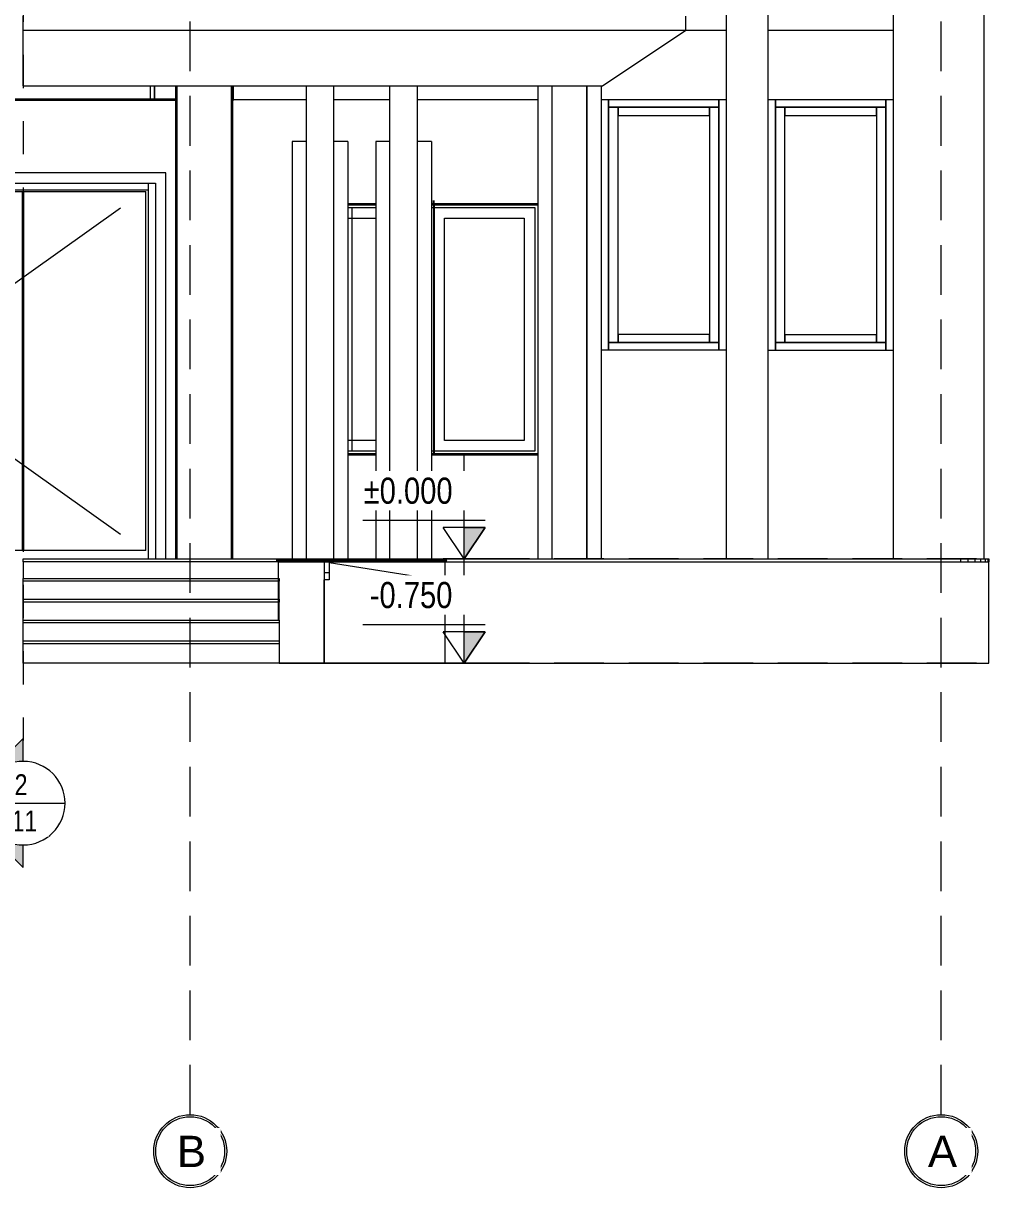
# Model space of a CAD drawing. Header units: millimetres. Extents: x -16132 to 11483, y -4520 to 23231.
# Drawn here: x -6600 to 342, y -4520 to 3850 of the extents above; entities that cross this region are included whole.
import ezdxf

# ---------------------------------------------------------------- set-up
doc = ezdxf.new("R2010")
doc.units = ezdxf.units.MM
for name, pattern in [('Abgebrochen', [535.78125, 357.1875, -178.59375]), ('Aligning Line', [476.25, 238.125, -238.125]), ('Centre', [2381.25, 476.25, -357.1875, 1190.625, -357.1875]), ('Hidden', [535.78125, 357.1875, -178.59375])]:
    doc.linetypes.add(name, pattern=pattern)
for name, color, linetype, lineweight in [('A-DOOR', 7, 'Continuous', 25), ('A-DOOR-FRAM', 7, 'Continuous', 18), ('A-DOOR-GLAZ', 7, 'Continuous', 18), ('A-FLOR', 7, 'Continuous', 18), ('A-FLOR-LEVL', 7, 'Continuous', 9), ('A-GENM', 7, 'Continuous', 18), ('A-GLAZ', 7, 'Continuous', 25), ('A-WALL', 7, 'Continuous', 35), ('G-ANNO-SYMB', 7, 'Abgebrochen', 9), ('S-BEAM', 7, 'Continuous', 18), ('S-COLS', 7, 'Continuous', 35), ('S-FNDN', 7, 'Continuous', 18), ('S-GRID', 7, 'Continuous', 9), ('S-GRID-IDEN', 7, 'Continuous', 9)]:
    doc.layers.add(name, color=color, linetype=linetype, lineweight=lineweight)
doc.layers.add('G-IMPT', color=7, linetype='Continuous', lineweight=18, true_color=0xffffff)
doc.styles.add('Arial', font='arial.ttf', dxfattribs={"width": 0.8, "height": 187.5})
doc.styles.add('Arial_2', font='arial.ttf', dxfattribs={"width": 0.8, "height": 150})
doc.styles.add('Arial_3', font='arial.ttf', dxfattribs={"height": 225})

# ---------------------------------------------------------------- blocks, each defined once
blk = doc.blocks.new('M_Concrete-Rectangular-Column - COT250X400-2391830-MẶT ĐỨNG KIẾN TRÚC TRỤC A-E')
at = {"layer": 'S-COLS'}
for p, q in [((-5500, 3400), (-5500, 0)), ((-5100, 3400), (-5100, 0))]:
    blk.add_line(p, q, dxfattribs=at)
blk = doc.blocks.new('Cua_Kinh_Cuong_Luc_2Canh_Bat2Chieu - D1 - Kính Cường Lực 10mm 2 Cánh-2367817-MẶT ĐỨNG KIẾN TRÚC TRỤC A-E')
at = {"layer": 'A-DOOR', "linetype": 'Centre', "lineweight": 18}
for q in [(-5650, 2700), (-5650, 0)]:
    blk.add_line((-7550, 1350), q, dxfattribs=at)
at = {"layer": 'A-DOOR-FRAM'}
for p, q in [((-5575, 2775), (-7625, 2775)), ((-7625, 2775), (-7625, 0)), ((-5575, 0), (-5575, 2775)), ((-7550, 0), (-7550, 2700)), ((-7550, 2700), (-5650, 2700)), ((-7500, 0), (-7500, 2700)), ((-7500, 2650), (-7500, 2700)), ((-5700, 0), (-5700, 2700)), ((-5700, 2650), (-5700, 2700)), ((-5650, 2700), (-5650, 0)), ((-5700, 2650), (-7500, 2650))]:
    blk.add_line(p, q, dxfattribs=at)
at = {"layer": 'A-DOOR-GLAZ'}
for p, q in [((-7480, 2640), (-6605, 2640)), ((-7480, 60), (-7480, 2640)), ((-6605, 60), (-6605, 2640)), ((-6595, 2640), (-5720, 2640)), ((-6595, 60), (-6595, 2640)), ((-5720, 60), (-5720, 2640)), ((-6605, 60), (-7480, 60)), ((-5720, 60), (-6595, 60))]:
    blk.add_line(p, q, dxfattribs=at)
blk = doc.blocks.new('Window_K2_Stack - Sync_3dsMax_To_Revit-2428540-MẶT ĐỨNG KIẾN TRÚC TRỤC A-E')
at = {"layer": 'G-IMPT'}
for p, q in [((-1835.5, 3800), (-1835.5, 3900)), ((-6600, 3800), (-1835.5, 3800)), ((-2435.5, 3400), (-1835.5, 3800)), ((-6600, 3400), (-2435.5, 3400)), ((-5685.6, 3300), (-5685.6, 3400)), ((-5657.3, 3300), (-5657.3, 3400)), ((-5657.3, 3400), (-5657.3, 3300)), ((-4566, 3400), (-4566, 3000)), ((-4366, 3000), (-4366, 3400)), ((-3966, 3400), (-3966, 3000)), ((-3766, 3000), (-3766, 3400)), ((-2900, 3400), (-2900, 0)), ((-2800, 3400), (-2800, 0)), ((-2550, 3400), (-2550, 0)), ((-4566, 3000), (-4666, 3000)), ((-4666, 3000), (-4666, 0)), ((-4566, 3000), (-4566, 0)), ((-4366, 0), (-4366, 3000)), ((-4266, 3000), (-4366, 3000)), ((-4266, 3000), (-4266, 0)), ((-3966, 3000), (-4066, 3000)), ((-4066, 3000), (-4066, 0)), ((-3966, 3000), (-3966, 0)), ((-3766, 0), (-3766, 3000)), ((-3666, 3000), (-3766, 3000)), ((-3666, 3000), (-3666, 0)), ((-4235.5, 775), (-4235.5, 2525)), ((-6600, -20), (-6600, 0)), ((-6600, 0), (-4767.5, 0)), ((-4771.9, -0.6), (-4767.5, 0)), ((-4767.5, -0.6), (-4767.5, 0)), ((-4767.5, 0), (-3567.5, 0)), ((-3563.2, -0.6), (-3567.5, 0)), ((-3567.5, 0), (-3563.5, -1.3)), ((-3563.2, -0.6), (-3567.5, 0)), ((-3567.5, -0.6), (-3567.5, 0)), ((-3567.5, 0), (-3563.5, -1.3)), ((-3567.5, 0), (141.7, 0)), ((141.7, 0), (192.9, 0)), ((141.7, -20), (141.7, 0)), ((192.9, 0), (242.7, 0)), ((192.9, -20), (192.9, 0)), ((242.7, 0), (285.5, 0)), ((242.7, 0), (242.7, -20)), ((285.5, 0), (316.7, 0)), ((285.5, -20), (285.5, 0)), ((316.7, 0), (335.5, 0)), ((316.7, 0), (316.7, -20)), ((335.5, 0), (341.7, 0)), ((335.5, 0), (335.5, -20)), ((341.7, 0), (341.7, -20)), ((-6600, -20), (-6600, -140)), ((-4767.5, -20), (-6600, -20)), ((-6600, -20), (-6600, -140)), ((-4777.5, -10), (-4776.9, -5.6)), ((-4776.3, -5.9), (-4777.5, -10)), ((-4776.9, -14.4), (-4777.5, -10)), ((-4777.5, -10), (-4776.3, -14.1)), ((-4776.9, -5.6), (-4775, -2.5)), ((-4776.9, -5.6), (-4774.7, -2.8)), ((-4776.9, -5.6), (-4776.3, -5.9)), ((-4776.3, -5.9), (-4776.9, -10)), ((-4776.9, -10), (-4774.7, -6.6)), ((-4776.9, -10), (-4776.3, -14.1)), ((-4776.9, -10), (-4774.7, -13.4)), ((-4776.9, -14.4), (-4776.3, -14.1)), ((-4774.7, -17.2), (-4776.9, -14.4)), ((-4775, -17.5), (-4776.9, -14.4)), ((-4774.7, -2.8), (-4776.3, -5.9)), ((-4776.3, -5.9), (-4773.8, -3.8)), ((-4776.3, -5.9), (-4774.7, -6.6)), ((-4776.3, -14.1), (-4774.7, -13.4)), ((-4774.7, -17.2), (-4776.3, -14.1)), ((-4776.3, -14.1), (-4773.8, -16.3)), ((-4775, -2.5), (-4771.9, -0.6)), ((-4775, -2.5), (-4774.7, -2.8)), ((-4775, -10), (-4774.7, -6.6)), ((-4775, -10), (-4774.7, -13.4)), ((-4775, -17.5), (-4774.7, -17.2)), ((-4771.9, -19.4), (-4775, -17.5)), ((-4771.9, -0.6), (-4774.7, -2.8)), ((-4774.7, -2.8), (-4771.6, -1.3)), ((-4774.7, -2.8), (-4773.8, -3.8)), ((-4774.7, -6.6), (-4773.8, -3.8)), ((-4774.7, -6.6), (-4771.6, -5.9)), ((-4771.9, -10), (-4774.7, -6.6)), ((-4774.7, -13.4), (-4771.9, -10)), ((-4774.7, -13.4), (-4773.8, -16.3)), ((-4774.7, -13.4), (-4771.6, -14.1)), ((-4774.7, -17.2), (-4773.8, -16.3)), ((-4774.7, -17.2), (-4771.6, -18.8)), ((-4771.9, -19.4), (-4774.7, -17.2)), ((-4773.8, -3.8), (-4771.6, -1.3)), ((-4773.8, -3.8), (-4771, -2.8)), ((-4771.6, -5.9), (-4773.8, -3.8)), ((-4773.8, -16.3), (-4771.6, -14.1)), ((-4773.8, -16.3), (-4771, -17.2)), ((-4771.6, -18.8), (-4773.8, -16.3)), ((-4771.9, -0.6), (-4771.6, -1.3)), ((-4771.9, -10), (-4771.6, -5.9)), ((-4771.9, -10), (-4771.6, -14.1)), ((-4771.9, -19.4), (-4771.6, -18.8)), ((-4767.5, -20), (-4771.9, -19.4)), ((-4771.6, -1.3), (-4767.5, 0)), ((-4771.6, -1.3), (-4767.5, -0.6)), ((-4771.6, -1.3), (-4771, -2.8)), ((-4771.6, -5.9), (-4771, -2.8)), ((-4771.6, -5.9), (-4767.5, -5.6)), ((-4767.5, -10), (-4771.6, -5.9)), ((-4771.6, -14.1), (-4767.5, -10)), ((-4771, -17.2), (-4771.6, -14.1)), ((-4771.6, -14.1), (-4767.5, -14.4)), ((-4771.6, -18.8), (-4771, -17.2)), ((-4771.6, -18.8), (-4767.5, -20)), ((-4771.6, -18.8), (-4767.5, -19.4)), ((-4771, -2.8), (-4767.5, -0.6)), ((-4771, -2.8), (-4767.5, -2.5)), ((-4771, -2.8), (-4767.5, -5.6)), ((-4771, -17.2), (-4767.5, -14.4)), ((-4771, -17.2), (-4767.5, -19.4)), ((-4771, -17.2), (-4767.5, -17.5)), ((-4767.5, -2.5), (-4767.5, -0.6)), ((-4767.5, -0.6), (-3567.5, -0.6)), ((-4767.5, -5.6), (-4767.5, -2.5)), ((-4767.5, -2.5), (-3567.5, -2.5)), ((-4767.5, -10), (-4767.5, -5.6)), ((-4767.5, -5.6), (-3567.5, -5.6)), ((-4767.5, -14.4), (-4767.5, -10)), ((-4767.5, -17.5), (-4767.5, -14.4)), ((-4767.5, -14.4), (-3567.5, -14.4)), ((-4767.5, -19.4), (-4767.5, -17.5)), ((-4767.5, -17.5), (-3567.5, -17.5)), ((-4767.5, -20), (-4767.5, -19.4)), ((-4767.5, -19.4), (-3567.5, -19.4)), ((-4767.5, -20), (-3567.5, -20)), ((-3567.5, -20), (-4767.5, -20)), ((-4767.5, -20), (-4767.5, -440)), ((-4436.5, -20), (-4436.5, -750)), ((-4400, -25.8), (-3567.5, -158.5)), ((-3567.5, -2.5), (-3567.5, -0.6)), ((-3567.5, -0.6), (-3564.1, -2.8)), ((-3567.5, -0.6), (-3563.5, -1.3)), ((-3567.5, -5.6), (-3567.5, -2.5)), ((-3567.5, -2.5), (-3564.1, -2.8)), ((-3567.5, -5.6), (-3564.1, -2.8)), ((-3567.5, -10), (-3567.5, -5.6)), ((-3567.5, -5.6), (-3563.5, -5.9)), ((-3563.5, -5.9), (-3567.5, -10)), ((-3567.5, -10), (-3567.5, -14.4)), ((-3567.5, -10), (-3563.5, -14.1)), ((-3567.5, -14.4), (-3563.5, -14.1)), ((-3567.5, -17.5), (-3567.5, -14.4)), ((-3567.5, -14.4), (-3564.1, -17.2)), ((-3567.5, -17.5), (-3564.1, -17.2)), ((-3564.1, -17.2), (-3567.5, -19.4)), ((-3567.5, -19.4), (-3567.5, -17.5)), ((-3567.5, -19.4), (-3563.5, -18.8)), ((-3563.5, -18.8), (-3567.5, -20)), ((-3563.5, -18.8), (-3567.5, -20)), ((-3567.5, -20), (-3563.2, -19.4)), ((-3563.2, -19.4), (-3567.5, -20)), ((-3567.5, -20), (-3567.5, -19.4)), ((-3567.5, -750), (-3567.5, -20)), ((-3567.5, -20), (341.7, -20)), ((-3567.5, -750), (-3567.5, -20)), ((-3564.1, -2.8), (-3563.5, -1.3)), ((-3564.1, -2.8), (-3563.5, -5.9)), ((-3564.1, -2.8), (-3561.3, -3.8)), ((-3564.1, -17.2), (-3563.5, -14.1)), ((-3564.1, -17.2), (-3561.3, -16.3)), ((-3564.1, -17.2), (-3563.5, -18.8)), ((-3563.2, -0.6), (-3563.5, -1.3)), ((-3563.5, -1.3), (-3563.2, -0.6)), ((-3563.5, -1.3), (-3561.3, -3.8)), ((-3563.5, -1.3), (-3560.4, -2.8)), ((-3563.5, -5.9), (-3561.3, -3.8)), ((-3563.5, -5.9), (-3563.2, -10)), ((-3563.5, -5.9), (-3560.4, -6.6)), ((-3563.2, -10), (-3563.5, -14.1)), ((-3563.5, -14.1), (-3560.4, -13.4)), ((-3563.5, -14.1), (-3561.3, -16.3)), ((-3563.5, -18.8), (-3561.3, -16.3)), ((-3563.5, -18.8), (-3560.4, -17.2)), ((-3563.5, -18.8), (-3563.2, -19.4)), ((-3563.2, -19.4), (-3563.5, -18.8)), ((-3560, -2.5), (-3563.2, -0.6)), ((-3563.2, -0.6), (-3560.4, -2.8)), ((-3560, -2.5), (-3563.2, -0.6)), ((-3563.2, -0.6), (-3563.2, -0.6)), ((-3560.4, -2.8), (-3563.2, -0.6)), ((-3563.2, -10), (-3560.4, -6.6)), ((-3563.2, -10), (-3560.4, -13.4)), ((-3560.4, -17.2), (-3563.2, -19.4)), ((-3560.4, -17.2), (-3563.2, -19.4)), ((-3563.2, -19.4), (-3560, -17.5)), ((-3563.2, -19.4), (-3560, -17.5)), ((-3563.2, -19.4), (-3563.2, -19.4)), ((-3561.3, -3.8), (-3560.4, -2.8)), ((-3561.3, -3.8), (-3560.4, -6.6)), ((-3561.3, -3.8), (-3558.8, -5.9)), ((-3560.4, -13.4), (-3561.3, -16.3)), ((-3561.3, -16.3), (-3558.8, -14.1)), ((-3561.3, -16.3), (-3560.4, -17.2)), ((-3560, -2.5), (-3560.4, -2.8)), ((-3560.4, -2.8), (-3560, -2.5)), ((-3558.2, -5.6), (-3560.4, -2.8)), ((-3558.8, -5.9), (-3560.4, -2.8)), ((-3560.4, -2.8), (-3558.2, -5.6)), ((-3560.4, -6.6), (-3558.8, -5.9)), ((-3560.4, -6.6), (-3560, -10)), ((-3560.4, -6.6), (-3560, -10)), ((-3558.2, -10), (-3560.4, -6.6)), ((-3560.4, -13.4), (-3558.2, -10)), ((-3560, -10), (-3560.4, -13.4)), ((-3560, -10), (-3560.4, -13.4)), ((-3560.4, -13.4), (-3558.8, -14.1)), ((-3560.4, -17.2), (-3558.8, -14.1)), ((-3558.2, -14.4), (-3560.4, -17.2)), ((-3560.4, -17.2), (-3558.2, -14.4)), ((-3560, -17.5), (-3560.4, -17.2)), ((-3560.4, -17.2), (-3560, -17.5)), ((-3558.2, -5.6), (-3560, -2.5)), ((-3558.2, -5.6), (-3560, -2.5)), ((-3560, -2.5), (-3560, -2.5)), ((-3560, -17.5), (-3558.2, -14.4)), ((-3560, -17.5), (-3558.2, -14.4)), ((-3560, -17.5), (-3560, -17.5)), ((-3558.2, -5.6), (-3558.8, -5.9)), ((-3558.8, -5.9), (-3558.2, -5.6)), ((-3558.8, -5.9), (-3557.5, -10)), ((-3557.5, -10), (-3558.8, -5.9)), ((-3558.2, -10), (-3558.8, -5.9)), ((-3557.5, -10), (-3558.8, -14.1)), ((-3558.8, -14.1), (-3557.5, -10)), ((-3558.2, -10), (-3558.8, -14.1)), ((-3558.2, -14.4), (-3558.8, -14.1)), ((-3558.8, -14.1), (-3558.2, -14.4)), ((-3557.5, -10), (-3558.2, -5.6)), ((-3557.5, -10), (-3558.2, -5.6)), ((-3558.2, -5.6), (-3558.2, -5.6)), ((-3557.5, -10), (-3558.2, -14.4)), ((-3558.2, -14.4), (-3557.5, -10)), ((-3558.2, -14.4), (-3558.2, -14.4)), ((341.7, -750), (341.7, -20)), ((-6600, -140), (-4760.3, -140)), ((-6600, -160), (-6600, -140)), ((-6600, -290), (-6600, -160)), ((-4760.3, -160), (-6600, -160)), ((-4760.3, -140), (-4760.3, -160)), ((-4760.3, -290), (-4760.3, -160)), ((-4436.3, -750), (-4436.3, -150)), ((-6600, -290), (-4760.3, -290)), ((-6600, -310), (-6600, -290)), ((-6600, -440), (-6600, -310)), ((-4760.3, -310), (-6600, -310)), ((-4760.3, -290), (-4760.3, -310)), ((-4760.3, -440), (-4760.3, -310)), ((-6600, -440), (-4760.3, -440)), ((-6600, -460), (-6600, -440)), ((-6600, -590), (-6600, -460)), ((-4760.3, -460), (-6600, -460)), ((-4760.3, -440), (-4760.3, -460)), ((-4760.3, -460), (-4760.3, -590)), ((-6600, -590), (-4760.3, -590)), ((-6600, -610), (-6600, -590)), ((-6600, -750), (-6600, -610)), ((-4760.3, -610), (-6600, -610)), ((-4760.3, -590), (-4760.3, -610)), ((-4760.3, -610), (-4760.3, -750)), ((-4760.3, -750), (-6600, -750)), ((-4436.5, -750), (-4760.3, -750)), ((-4760.3, -750), (-3567.5, -750)), ((-4436.5, -750), (-3567.5, -750)), ((-3567.5, -750), (-4436.3, -750)), ((-3567.5, -750), (341.7, -750))]:
    blk.add_line(p, q, dxfattribs=at)
at = {"layer": 'G-IMPT', "flags": 128}
for points in [[(-6600, 3800), (-6600, 3825), (-6600, 3850), (-6600, 3875), (-6600, 3900)], [(-6600, 3400), (-6600, 3500), (-6600, 3600), (-6600, 3700), (-6600, 3800)], [(-4777.5, -10), (-4777.4, -10), (-4777.2, -10), (-4777.1, -10), (-4776.9, -10)], [(-4776.9, -10), (-4777.1, -10), (-4777.2, -10), (-4777.4, -10), (-4777.5, -10)], [(-4776.9, -10), (-4776.4, -10), (-4776, -10), (-4775.5, -10), (-4775, -10)], [(-4775, -10), (-4775.5, -10), (-4776, -10), (-4776.4, -10), (-4776.9, -10)], [(-4775, -10), (-4774.3, -10), (-4773.5, -10), (-4772.7, -10), (-4771.9, -10)], [(-4771.9, -10), (-4772.7, -10), (-4773.5, -10), (-4774.3, -10), (-4775, -10)], [(-4771.9, -10), (-4770.8, -10), (-4769.7, -10), (-4768.6, -10), (-4767.5, -10)], [(-4767.5, -10), (-4768.6, -10), (-4769.7, -10), (-4770.8, -10), (-4771.9, -10)], [(-4767.5, -10), (-4467.5, -10), (-4167.5, -10), (-3867.5, -10), (-3567.5, -10)], [(-3567.5, -10), (-3867.5, -10), (-4167.5, -10), (-4467.5, -10), (-4767.5, -10)], [(-3567.5, -10), (-3566.4, -10), (-3565.4, -10), (-3564.3, -10), (-3563.2, -10)], [(-3563.2, -10), (-3564.3, -10), (-3565.4, -10), (-3566.4, -10), (-3567.5, -10)], [(-3563.2, -10), (-3562.4, -10), (-3561.6, -10), (-3560.8, -10), (-3560, -10)], [(-3560, -10), (-3560.8, -10), (-3561.6, -10), (-3562.4, -10), (-3563.2, -10)], [(-3560, -10), (-3560.8, -10), (-3561.6, -10), (-3562.4, -10), (-3563.2, -10)], [(-3563.2, -10), (-3562.4, -10), (-3561.6, -10), (-3560.8, -10), (-3560, -10)], [(-3560, -10), (-3559.6, -10), (-3559.1, -10), (-3558.6, -10), (-3558.2, -10)], [(-3558.2, -10), (-3558.6, -10), (-3559.1, -10), (-3559.6, -10), (-3560, -10)], [(-3560, -10), (-3559.6, -10), (-3559.1, -10), (-3558.6, -10), (-3558.2, -10)], [(-3558.2, -10), (-3558.6, -10), (-3559.1, -10), (-3559.6, -10), (-3560, -10)], [(-3557.5, -10), (-3557.7, -10), (-3557.9, -10), (-3558, -10), (-3558.2, -10)], [(-3558.2, -10), (-3558, -10), (-3557.9, -10), (-3557.7, -10), (-3557.5, -10)], [(-3558.2, -10), (-3558, -10), (-3557.9, -10), (-3557.7, -10), (-3557.5, -10)], [(-3557.5, -10), (-3557.7, -10), (-3557.9, -10), (-3558, -10), (-3558.2, -10)]]:
    blk.add_lwpolyline(points, dxfattribs=at)
blk = doc.blocks.new('Window_K2_Stack - Window_K2_Stack-2377845-MẶT ĐỨNG KIẾN TRÚC TRỤC A-E')
blk.add_blockref('Window_K2_Stack - Sync_3dsMax_To_Revit-2428540-MẶT ĐỨNG KIẾN TRÚC TRỤC A-E', (0, 0))
blk = doc.blocks.new('CUA SO 2 CANH NHOM KINH O O THOANG - S1_1500x1800-2404854-MẶT ĐỨNG KIẾN TRÚC TRỤC A-E')
at = {"layer": 'A-GLAZ', "lineweight": 18}
for p, q in [((-4266, 2525), (-4066, 2525)), ((-3666, 2525), (-2923, 2525)), ((-3648, 2525), (-3648, 775)), ((-3648, 775), (-3648, 2525)), ((-2923, 2525), (-2923, 775)), ((-4266, 2449), (-4066, 2449)), ((-3572, 851), (-3572, 2449)), ((-3572, 2449), (-2999, 2449)), ((-2999, 2449), (-2999, 851)), ((-4066, 851), (-4266, 851)), ((-2999, 851), (-3572, 851)), ((-4066, 775), (-4266, 775)), ((-2923, 775), (-3666, 775))]:
    blk.add_line(p, q, dxfattribs=at)
at = {"layer": 'A-GLAZ'}
for q in [(-3648, 2575), (-3648, 750)]:
    blk.add_line((-3648, 2550), q, dxfattribs=at)
blk = doc.blocks.new('Test_Family - Sync_3dsMax_To_Revit-2434440-MẶT ĐỨNG KIẾN TRÚC TRỤC A-E')
at = {"layer": 'G-IMPT'}
for p, q in [((-1545, 11100), (-1545, 0)), ((-1245, 0), (-1245, 11100)), ((-345, 11100), (-345, 0)), ((306, 11100), (306, 0)), ((-2545, 0), (-2545, 3400)), ((-2445, 3400), (-2445, 0)), ((-2323.8, 1612.5), (-2323.8, 3188)), ((-2323.8, 3188), (-1666.3, 3188)), ((-1666.3, 3188), (-1666.3, 1612.5)), ((-1123.8, 1612.5), (-1123.8, 3188)), ((-1123.8, 3188), (-466.3, 3188)), ((-466.3, 3188), (-466.3, 1612.5)), ((-1666.3, 1612.5), (-2323.8, 1612.5)), ((-1123.8, 1612.5), (-466.3, 1612.5)), ((-1545, 1500), (-2445, 1500)), ((-1245, 1500), (-345, 1500))]:
    blk.add_line(p, q, dxfattribs=at)
at = {"layer": 'G-IMPT', "flags": 128}
for points in [[(-2391, 3246), (-2391, 3259.5), (-2391, 3273), (-2391, 3286.5), (-2391, 3300)], [(-2391, 3246), (-2391, 3259.5), (-2391, 3273), (-2391, 3286.5), (-2391, 3300)], [(-2391, 3300), (-2391, 3286.5), (-2391, 3273), (-2391, 3259.5), (-2391, 3246)], [(-1599, 3300), (-1599, 3286.5), (-1599, 3273), (-1599, 3259.5), (-1599, 3246)], [(-1599, 3246), (-1599, 3259.5), (-1599, 3273), (-1599, 3286.5), (-1599, 3300)], [(-1191, 3246), (-1191, 3259.5), (-1191, 3273), (-1191, 3286.5), (-1191, 3300)], [(-1191, 3246), (-1191, 3259.5), (-1191, 3273), (-1191, 3286.5), (-1191, 3300)], [(-1191, 3300), (-1191, 3286.5), (-1191, 3273), (-1191, 3259.5), (-1191, 3246)], [(-399, 3300), (-399, 3286.5), (-399, 3273), (-399, 3259.5), (-399, 3246)], [(-399, 3246), (-399, 3259.5), (-399, 3273), (-399, 3286.5), (-399, 3300)], [(-2391, 1554.5), (-2391, 1977.4), (-2391, 2400.3), (-2391, 2823.1), (-2391, 3246)], [(-2391, 1554.5), (-2391, 1977.4), (-2391, 2400.3), (-2391, 2823.1), (-2391, 3246)], [(-2323.8, 3246), (-2340.6, 3246), (-2357.4, 3246), (-2374.2, 3246), (-2391, 3246)], [(-2391, 3246), (-2391, 2823.1), (-2391, 2400.3), (-2391, 1977.4), (-2391, 1554.5)], [(-2391, 3246), (-2374.2, 3246), (-2357.4, 3246), (-2340.6, 3246), (-2323.8, 3246)], [(-2323.8, 3188), (-2323.8, 3202.5), (-2323.8, 3217), (-2323.8, 3231.5), (-2323.8, 3246)], [(-2323.8, 3246), (-2159.4, 3246), (-1995, 3246), (-1830.6, 3246), (-1666.3, 3246)], [(-2323.8, 3246), (-2159.4, 3246), (-1995, 3246), (-1830.6, 3246), (-1666.3, 3246)], [(-2323.8, 3188), (-2323.8, 3202.5), (-2323.8, 3217), (-2323.8, 3231.5), (-2323.8, 3246)], [(-1666.3, 3246), (-1830.6, 3246), (-1995, 3246), (-2159.4, 3246), (-2323.8, 3246)], [(-2323.8, 3246), (-2323.8, 3231.5), (-2323.8, 3217), (-2323.8, 3202.5), (-2323.8, 3188)], [(-1666.3, 3246), (-1649.4, 3246), (-1632.6, 3246), (-1615.8, 3246), (-1599, 3246)], [(-1599, 3246), (-1615.8, 3246), (-1632.6, 3246), (-1649.4, 3246), (-1666.3, 3246)], [(-1666.3, 3246), (-1666.3, 3231.5), (-1666.3, 3217), (-1666.3, 3202.5), (-1666.3, 3188)], [(-1666.3, 3188), (-1666.3, 3202.5), (-1666.3, 3217), (-1666.3, 3231.5), (-1666.3, 3246)], [(-1666.3, 3246), (-1666.3, 3231.5), (-1666.3, 3217), (-1666.3, 3202.5), (-1666.3, 3188)], [(-1599, 3246), (-1599, 2823.1), (-1599, 2400.3), (-1599, 1977.4), (-1599, 1554.5)], [(-1599, 1554.5), (-1599, 1977.4), (-1599, 2400.3), (-1599, 2823.1), (-1599, 3246)], [(-1599, 3246), (-1599, 2823.1), (-1599, 2400.3), (-1599, 1977.4), (-1599, 1554.5)], [(-1191, 1554.5), (-1191, 1977.4), (-1191, 2400.3), (-1191, 2823.1), (-1191, 3246)], [(-1191, 3246), (-1174.2, 3246), (-1157.4, 3246), (-1140.6, 3246), (-1123.8, 3246)], [(-1191, 1554.5), (-1191, 1977.4), (-1191, 2400.3), (-1191, 2823.1), (-1191, 3246)], [(-1123.8, 3246), (-1140.6, 3246), (-1157.4, 3246), (-1174.2, 3246), (-1191, 3246)], [(-1191, 3246), (-1191, 2823.1), (-1191, 2400.3), (-1191, 1977.4), (-1191, 1554.5)], [(-1191, 3246), (-1174.2, 3246), (-1157.4, 3246), (-1140.6, 3246), (-1123.8, 3246)], [(-1123.8, 3246), (-959.4, 3246), (-795, 3246), (-630.6, 3246), (-466.3, 3246)], [(-1123.8, 3188), (-1123.8, 3202.5), (-1123.8, 3217), (-1123.8, 3231.5), (-1123.8, 3246)], [(-1123.8, 3246), (-959.4, 3246), (-795, 3246), (-630.6, 3246), (-466.3, 3246)], [(-1123.8, 3188), (-1123.8, 3202.5), (-1123.8, 3217), (-1123.8, 3231.5), (-1123.8, 3246)], [(-466.3, 3246), (-630.6, 3246), (-795, 3246), (-959.4, 3246), (-1123.8, 3246)], [(-1123.8, 3246), (-1123.8, 3231.5), (-1123.8, 3217), (-1123.8, 3202.5), (-1123.8, 3188)], [(-466.3, 3246), (-449.4, 3246), (-432.6, 3246), (-415.8, 3246), (-399, 3246)], [(-466.3, 3246), (-449.4, 3246), (-432.6, 3246), (-415.8, 3246), (-399, 3246)], [(-399, 3246), (-415.8, 3246), (-432.6, 3246), (-449.4, 3246), (-466.3, 3246)], [(-466.3, 3246), (-466.3, 3231.5), (-466.3, 3217), (-466.3, 3202.5), (-466.3, 3188)], [(-466.3, 3188), (-466.3, 3202.5), (-466.3, 3217), (-466.3, 3231.5), (-466.3, 3246)], [(-466.3, 3246), (-466.3, 3231.5), (-466.3, 3217), (-466.3, 3202.5), (-466.3, 3188)], [(-399, 3246), (-399, 2823.1), (-399, 2400.3), (-399, 1977.4), (-399, 1554.5)], [(-399, 1554.5), (-399, 1977.4), (-399, 2400.3), (-399, 2823.1), (-399, 3246)], [(-399, 3246), (-399, 2823.1), (-399, 2400.3), (-399, 1977.4), (-399, 1554.5)], [(-2323.8, 1554.5), (-2323.8, 1569), (-2323.8, 1583.5), (-2323.8, 1598), (-2323.8, 1612.5)], [(-2323.8, 1612.5), (-2323.8, 1598), (-2323.8, 1583.5), (-2323.8, 1569), (-2323.8, 1554.5)], [(-2323.8, 1554.5), (-2323.8, 1569), (-2323.8, 1583.5), (-2323.8, 1598), (-2323.8, 1612.5)], [(-1666.3, 1612.5), (-1666.3, 1598), (-1666.3, 1583.5), (-1666.3, 1569), (-1666.3, 1554.5)], [(-1666.3, 1554.5), (-1666.3, 1569), (-1666.3, 1583.5), (-1666.3, 1598), (-1666.3, 1612.5)], [(-1666.3, 1612.5), (-1666.3, 1598), (-1666.3, 1583.5), (-1666.3, 1569), (-1666.3, 1554.5)], [(-1123.8, 1554.5), (-1123.8, 1569), (-1123.8, 1583.5), (-1123.8, 1598), (-1123.8, 1612.5)], [(-1123.8, 1612.5), (-1123.8, 1598), (-1123.8, 1583.5), (-1123.8, 1569), (-1123.8, 1554.5)], [(-1123.8, 1554.5), (-1123.8, 1569), (-1123.8, 1583.5), (-1123.8, 1598), (-1123.8, 1612.5)], [(-466.3, 1612.5), (-466.3, 1598), (-466.3, 1583.5), (-466.3, 1569), (-466.3, 1554.5)], [(-466.3, 1554.5), (-466.3, 1569), (-466.3, 1583.5), (-466.3, 1598), (-466.3, 1612.5)], [(-2391, 1500), (-2391, 1513.6), (-2391, 1527.3), (-2391, 1540.9), (-2391, 1554.5)], [(-2391, 1500), (-2391, 1513.6), (-2391, 1527.3), (-2391, 1540.9), (-2391, 1554.5)], [(-2323.8, 1554.5), (-2340.6, 1554.5), (-2357.4, 1554.5), (-2374.2, 1554.5), (-2391, 1554.5)], [(-2391, 1554.5), (-2391, 1540.9), (-2391, 1527.3), (-2391, 1513.6), (-2391, 1500)], [(-2391, 1554.5), (-2374.2, 1554.5), (-2357.4, 1554.5), (-2340.6, 1554.5), (-2323.8, 1554.5)], [(-2323.8, 1554.5), (-2340.6, 1554.5), (-2357.4, 1554.5), (-2374.2, 1554.5), (-2391, 1554.5)], [(-1666.3, 1554.5), (-1830.6, 1554.5), (-1995, 1554.5), (-2159.4, 1554.5), (-2323.8, 1554.5)], [(-1666.3, 1554.5), (-1830.6, 1554.5), (-1995, 1554.5), (-2159.4, 1554.5), (-2323.8, 1554.5)], [(-2323.8, 1554.5), (-2159.4, 1554.5), (-1995, 1554.5), (-1830.6, 1554.5), (-1666.3, 1554.5)], [(-1599, 1554.5), (-1615.8, 1554.5), (-1632.6, 1554.5), (-1649.4, 1554.5), (-1666.3, 1554.5)], [(-1599, 1554.5), (-1615.8, 1554.5), (-1632.6, 1554.5), (-1649.4, 1554.5), (-1666.3, 1554.5)], [(-1666.3, 1554.5), (-1649.4, 1554.5), (-1632.6, 1554.5), (-1615.8, 1554.5), (-1599, 1554.5)], [(-1599, 1554.5), (-1599, 1540.9), (-1599, 1527.3), (-1599, 1513.6), (-1599, 1500)], [(-1599, 1500), (-1599, 1513.6), (-1599, 1527.3), (-1599, 1540.9), (-1599, 1554.5)], [(-1191, 1500), (-1191, 1513.6), (-1191, 1527.3), (-1191, 1540.9), (-1191, 1554.5)], [(-1191, 1500), (-1191, 1513.6), (-1191, 1527.3), (-1191, 1540.9), (-1191, 1554.5)], [(-1123.8, 1554.5), (-1140.6, 1554.5), (-1157.4, 1554.5), (-1174.2, 1554.5), (-1191, 1554.5)], [(-1191, 1554.5), (-1191, 1540.9), (-1191, 1527.3), (-1191, 1513.6), (-1191, 1500)], [(-1191, 1554.5), (-1174.2, 1554.5), (-1157.4, 1554.5), (-1140.6, 1554.5), (-1123.8, 1554.5)], [(-1123.8, 1554.5), (-1140.6, 1554.5), (-1157.4, 1554.5), (-1174.2, 1554.5), (-1191, 1554.5)], [(-466.3, 1554.5), (-630.6, 1554.5), (-795, 1554.5), (-959.4, 1554.5), (-1123.8, 1554.5)], [(-1123.8, 1554.5), (-959.4, 1554.5), (-795, 1554.5), (-630.6, 1554.5), (-466.3, 1554.5)], [(-466.3, 1554.5), (-630.6, 1554.5), (-795, 1554.5), (-959.4, 1554.5), (-1123.8, 1554.5)], [(-466.3, 1554.5), (-449.4, 1554.5), (-432.6, 1554.5), (-415.8, 1554.5), (-399, 1554.5)], [(-399, 1554.5), (-415.8, 1554.5), (-432.6, 1554.5), (-449.4, 1554.5), (-466.3, 1554.5)], [(-399, 1554.5), (-399, 1540.9), (-399, 1527.3), (-399, 1513.6), (-399, 1500)], [(-399, 1500), (-399, 1513.6), (-399, 1527.3), (-399, 1540.9), (-399, 1554.5)]]:
    blk.add_lwpolyline(points, dxfattribs=at)
blk = doc.blocks.new('Test_Family - Test_Family-2426873-MẶT ĐỨNG KIẾN TRÚC TRỤC A-E')
blk.add_blockref('Test_Family - Sync_3dsMax_To_Revit-2434440-MẶT ĐỨNG KIẾN TRÚC TRỤC A-E', (0, 0))
blk = doc.blocks.new('Level - _-000-1742762-MẶT ĐỨNG KIẾN TRÚC TRỤC A-E')
at = {"layer": 'A-FLOR-LEVL'}
blk.add_hatch(color=256, dxfattribs=at).paths.add_polyline_path([(10434.2, 225), (10434.2, 0), (10284.2, 225)])
for p, q in [((10434.2, 0), (10434.2, 750)), ((10284.2, 277.2), (11163.1, 277.2)), ((10434.2, 0), (10284.2, 225)), ((10284.2, 225), (10584.2, 225)), ((10434.2, 225), (10284.2, 225)), ((10284.2, 225), (10434.2, 0)), ((10434.2, 0), (10584.2, 225)), ((10434.2, 0), (10434.2, 225)), ((10284.2, 0), (10584.2, 0))]:
    blk.add_line(p, q, dxfattribs=at)
blk = doc.blocks.new('Level - 000_-1742766-MẶT ĐỨNG KIẾN TRÚC TRỤC A-E')
at = {"layer": 'A-FLOR-LEVL'}
blk.add_hatch(color=256, dxfattribs=at).paths.add_polyline_path([(10434.2, 4125), (10434.2, 3900), (10284.2, 4125)])
for p, q in [((10434.2, 3900), (10434.2, 4650)), ((10284.2, 4177.2), (11163.1, 4177.2)), ((10434.2, 3900), (10284.2, 4125)), ((10284.2, 4125), (10584.2, 4125)), ((10434.2, 4125), (10284.2, 4125)), ((10284.2, 4125), (10434.2, 3900)), ((10434.2, 3900), (10584.2, 4125)), ((10434.2, 3900), (10434.2, 4125)), ((10284.2, 3900), (10584.2, 3900))]:
    blk.add_line(p, q, dxfattribs=at)
blk = doc.blocks.new('Section - CAT DUNG-122916-MẶT ĐỨNG KIẾN TRÚC TRỤC A-E')
at = {"layer": 'G-ANNO-SYMB', "linetype": 'Continuous'}
h = blk.add_hatch(color=256, dxfattribs=at)
edge = h.paths.add_edge_path()
edge.add_line((-6600, -1292.1), (-6600, -1455.7))
edge.add_arc((-6600, -1755.7), 300, 90, 180)
edge.add_arc((-6600, -1755.7), 300, 180, 270)
edge.add_line((-6600, -2055.7), (-6600, -2219.3))
edge.add_line((-6600, -2219.3), (-7063.6, -1755.7))
edge.add_line((-7063.6, -1755.7), (-6600, -1292.1))
for p, q in [((-6600, -1292.1), (-7063.6, -1755.7)), ((-6600, -1455.7), (-6600, -1292.1)), ((-7063.6, -1755.7), (-6600, -2219.3)), ((-6600, -2219.3), (-6600, -2055.7))]:
    blk.add_line(p, q, dxfattribs=at)
for start, end in [(90, 270), (90, 180), (270, 90), (180, 270)]:
    blk.add_arc((-6600, -1755.7), 300, start, end, dxfattribs=at)
blk = doc.blocks.new('Grid - TRUC  D1-102336-MẶT ĐỨNG KIẾN TRÚC TRỤC A-E')
at = {"layer": 'S-GRID-IDEN'}
for radius in [262.5, 247.5]:
    blk.add_circle((0, -4257.5), radius, dxfattribs=at)

msp = doc.modelspace()

# ---------------------------------------------------------------- linework, layer by layer
at = {"layer": 'A-FLOR'}
for p, q in [((-4400, -20), (-4400, -150)), ((-4400, -150), (-4436.5, -150))]:
    msp.add_line(p, q, dxfattribs=at)
at = {"layer": 'A-FLOR-LEVL', "linetype": 'Hidden'}
for p, q in [((10434.2, 0), (-3429.9, 0)), ((10434.2, -750), (-3429.9, -750))]:
    msp.add_line(p, q, dxfattribs=at)
at = {"layer": 'A-WALL'}
for p, q in [((-5500, 3300), (-7700, 3300)), ((-5087.3, 3300), (-5100, 3300)), ((-4266, 2550), (-4066, 2550)), ((-3666, 2550), (-2900, 2550)), ((-4066, 750), (-4266, 750)), ((-2900, 750), (-3666, 750))]:
    msp.add_line(p, q, dxfattribs=at)
at = {"layer": 'G-ANNO-SYMB', "linetype": 'Aligning Line'}
msp.add_line((-6600, 18386.4), (-6600, -1305.7), dxfattribs=at)
at = {"layer": 'G-ANNO-SYMB', "linetype": 'Continuous'}
msp.add_line((-6900, -1755.7), (-6300, -1755.7), dxfattribs=at)
at = {"layer": 'S-BEAM'}
for p, q in [((-1835.5, 3800), (-1545, 3800)), ((-1245, 3800), (-345, 3800)), ((-5087.3, 3300), (-5087.3, 3400)), ((-4566, 3300), (-5087.3, 3300)), ((-3966, 3300), (-4366, 3300)), ((-2900, 3300), (-3766, 3300)), ((-2545, 3300), (-2550, 3300)), ((-1545, 3300), (-2445, 3300)), ((-345, 3300), (-1245, 3300))]:
    msp.add_line(p, q, dxfattribs=at)
at = {"layer": 'S-FNDN'}
msp.add_line((-4400, -100), (-4436.5, -100), dxfattribs=at)
at = {"layer": 'S-GRID', "linetype": 'Hidden'}
for p, q in [((-5400, -3995), (-5400, 23231.2)), ((0, -3995), (0, 23231.2))]:
    msp.add_line(p, q, dxfattribs=at)

# ---------------------------------------------------------------- block references
at = {"layer": 'A-DOOR', "linetype": 'Centre', "lineweight": 18}
msp.add_blockref('Cua_Kinh_Cuong_Luc_2Canh_Bat2Chieu - D1 - Kính Cường Lực 10mm 2 Cánh-2367817-MẶT ĐỨNG KIẾN TRÚC TRỤC A-E', (0, 0), dxfattribs=at)
at = {"layer": 'A-FLOR-LEVL', "extrusion": (0, 0, -1)}
for name, p in [('Level - _-000-1742762-MẶT ĐỨNG KIẾN TRÚC TRỤC A-E', (-7004.2, 0)), ('Level - 000_-1742766-MẶT ĐỨNG KIẾN TRÚC TRỤC A-E', (-7004.2, -4650))]:
    msp.add_blockref(name, p, dxfattribs=at)
at = {"layer": 'A-GENM'}
msp.add_blockref('Test_Family - Test_Family-2426873-MẶT ĐỨNG KIẾN TRÚC TRỤC A-E', (0, 0), dxfattribs=at)
at = {"layer": 'A-GLAZ'}
msp.add_blockref('CUA SO 2 CANH NHOM KINH O O THOANG - S1_1500x1800-2404854-MẶT ĐỨNG KIẾN TRÚC TRỤC A-E', (0, 0), dxfattribs=at)
at = {"layer": 'G-ANNO-SYMB', "linetype": 'Continuous'}
msp.add_blockref('Section - CAT DUNG-122916-MẶT ĐỨNG KIẾN TRÚC TRỤC A-E', (0, 0), dxfattribs=at)
at = {"layer": 'G-IMPT'}
msp.add_blockref('Window_K2_Stack - Window_K2_Stack-2377845-MẶT ĐỨNG KIẾN TRÚC TRỤC A-E', (0, 0), dxfattribs=at)
at = {"layer": 'S-COLS'}
msp.add_blockref('M_Concrete-Rectangular-Column - COT250X400-2391830-MẶT ĐỨNG KIẾN TRÚC TRỤC A-E', (0, 0), dxfattribs=at)
at = {"layer": 'S-GRID-IDEN'}
for p in [(-5400, 0), (0, 0)]:
    msp.add_blockref('Grid - TRUC  D1-102336-MẶT ĐỨNG KIẾN TRÚC TRỤC A-E', p, dxfattribs=at)

# ---------------------------------------------------------------- next in the draw order: texts
at = {"layer": 'A-FLOR-LEVL', "char_height": 187.5, "attachment_point": 1, "style": 'Arial', "bg_fill": 3, "box_fill_scale": 1.25, "bg_fill_color": 256, "bg_fill_true_color": 13158600, "bg_fill_transparency": 0}
for s, insert, width in [('±0.000', (-4152.4, 584), 769.62), ('-0.750', (-4108.6, -166), 716.709)]:
    msp.add_mtext(s, dxfattribs=dict(at, insert=insert, width=width))
at = {"layer": 'G-ANNO-SYMB', "linetype": 'Continuous', "insert": (-6662.5, -1548), "char_height": 150, "width": 115.443, "attachment_point": 1, "style": 'Arial_2', "bg_fill": 3, "box_fill_scale": 1.25, "bg_fill_color": 256, "bg_fill_true_color": 13158600, "bg_fill_transparency": 0}
msp.add_mtext('2', dxfattribs=at)
at = {"layer": 'S-GRID-IDEN', "char_height": 225, "width": 258.544, "attachment_point": 1, "style": 'Arial_3', "bg_fill": 3, "box_fill_scale": 1.25, "bg_fill_color": 256, "bg_fill_true_color": 13158600, "bg_fill_transparency": 0}
for s, insert in [('B', (-5495.4, -4146.6)), ('A', (-95.4, -4146.6))]:
    msp.add_mtext(s, dxfattribs=dict(at, insert=insert))

# ---------------------------------------------------------------- next in the draw order: texts
at = {"layer": 'A-FLOR-LEVL', "insert": (-4108.6, -166), "char_height": 187.5, "width": 716.709, "attachment_point": 1, "style": 'Arial', "bg_fill": 3, "box_fill_scale": 1.25, "bg_fill_color": 256, "bg_fill_true_color": 13158600, "bg_fill_transparency": 0}
msp.add_mtext('-0.750', dxfattribs=at)
at = {"layer": 'G-ANNO-SYMB', "linetype": 'Continuous', "insert": (-6685.8, -1809.4), "char_height": 150, "width": 230.886, "attachment_point": 1, "style": 'Arial_2', "bg_fill": 3, "box_fill_scale": 1.25, "bg_fill_color": 256, "bg_fill_true_color": 13158600, "bg_fill_transparency": 0}
msp.add_mtext('11', dxfattribs=at)

doc.saveas('drawing.dxf')
